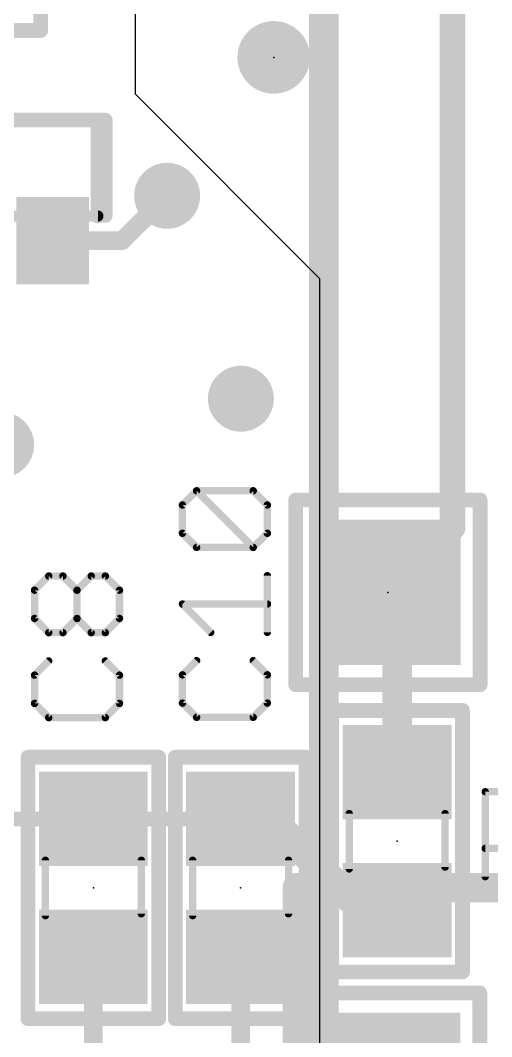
# Model space of a CAD drawing. Extents: x -16 to 117, y 0 to 53.
# Drawn here: x 48.26 to 54.75, y 27.41 to 41.4 of the extents above; entities that cross this region are included whole.
import ezdxf

# ---------------------------------------------------------------- set-up
doc = ezdxf.new("R2010")
doc.units = 0
for name, color, linetype in [('1', 12, 'CONTINUOUS'), ('16', 132, 'CONTINUOUS'), ('18', 110, 'CONTINUOUS'), ('21', 53, 'CONTINUOUS'), ('23', 53, 'CONTINUOUS'), ('51', 253, 'CONTINUOUS')]:
    doc.layers.add(name, color=color, linetype=linetype)

# ---------------------------------------------------------------- blocks, each defined once
blk = doc.blocks.new('RECT')
blk.add_solid([(-0.5, -0.5), (0.5, -0.5), (-0.5, 0.5), (0.5, 0.5)])
blk = doc.blocks.new('PIE')
at = {"const_width": 0.5}
blk.add_lwpolyline([(0, -0.25, 1), (0, 0.25, 1), (0, -0.25)], format="xyb", dxfattribs=at)
blk = doc.blocks.new('ROUNDV')
at = {"const_width": 0.5}
blk.add_lwpolyline([(0, -0.25, 1), (0, 0.25, 1), (0, -0.25)], format="xyb", dxfattribs=at)

msp = doc.modelspace()

# ---------------------------------------------------------------- linework, layer by layer
at = {"layer": '1'}
for points, const_width in [([(54.206, 48.506), (54.206, 34.418)], 0.3556), ([(49.658, 38.37), (50.277, 38.989)], 0.254), ([(48.702, 38.37), (49.658, 38.37)], 0.254), ([(54.206, 34.418), (53.317, 33.529)], 0.3556), ([(53.317, 33.529), (53.444, 33.402)], 0.4064), ([(53.444, 33.402), (53.444, 31.053)], 0.4064), ([(47.233, 30.41), (49.261, 30.41)], 0.2032), ([(49.261, 30.41), (51.289, 30.41)], 0.2032), ([(51.289, 30.41), (51.7, 30.41)], 0.4064), ([(51.7, 30.41), (52.79, 29.32)], 0.4064), ([(52.79, 29.32), (53.277, 29.32)], 0.4064), ([(53.277, 29.32), (53.444, 29.153)], 0.4064), ([(49.261, 26.797), (49.261, 28.51)], 0.254), ([(51.289, 26.801), (51.289, 28.51)], 0.254)]:
    msp.add_lwpolyline(points, dxfattribs=dict(at, const_width=const_width))
for points, const_width in [([(50.3219, 38.9441, 1), (50.2321, 39.0339)], 0.127), ([(48.702, 38.4335, 1), (48.702, 38.3065)], 0.127), ([(49.6131, 38.4149, 1), (49.7029, 38.3251)], 0.127), ([(49.658, 38.3065, 1), (49.658, 38.4335)], 0.127), ([(54.2689, 34.3551, 1), (54.1431, 34.4809)], 0.1778), ([(54.1171, 34.418, 1), (54.2949, 34.418)], 0.1778), ([(53.3888, 33.6008, 1), (53.2452, 33.4572)], 0.2032), ([(53.2541, 33.5919, 1), (53.3799, 33.4661)], 0.1778), ([(53.5456, 33.402, 1), (53.3424, 33.402)], 0.2032), ([(53.3722, 33.3302, 1), (53.5158, 33.4738)], 0.2032), ([(53.3424, 31.053, 1), (53.5456, 31.053)], 0.2032), ([(49.261, 30.4608, 1), (49.261, 30.3592)], 0.1016), ([(49.261, 30.3592, 1), (49.261, 30.4608)], 0.1016), ([(51.289, 30.5116, 1), (51.289, 30.3084)], 0.2032), ([(51.289, 30.3592, 1), (51.289, 30.4608)], 0.1016), ([(51.7718, 30.4818, 1), (51.6282, 30.3382)], 0.2032), ([(51.7, 30.3084, 1), (51.7, 30.5116)], 0.2032), ([(52.79, 29.4216, 1), (52.79, 29.2184)], 0.2032), ([(53.3488, 29.3918, 1), (53.2052, 29.2482)], 0.2032), ([(53.277, 29.2184, 1), (53.277, 29.4216)], 0.2032), ([(52.7182, 29.2482, 1), (52.8618, 29.3918)], 0.2032), ([(53.3722, 29.0812, 1), (53.5158, 29.2248)], 0.2032), ([(49.3245, 28.51, 1), (49.1975, 28.51)], 0.127), ([(51.3525, 28.51, 1), (51.2255, 28.51)], 0.127)]:
    msp.add_lwpolyline(points, format="xyb", dxfattribs=dict(at, const_width=const_width))
at = {"layer": '16', "const_width": 0.4064}
for points in [[(52.436, 0.978), (52.436, 52.832)], [(52.07, 29.464), (58.166, 29.464)], [(52.07, 24.13), (52.07, 29.464)]]:
    msp.add_lwpolyline(points, dxfattribs=at)
at = {"layer": '16', "const_width": 0.2032}
for points in [[(52.07, 29.5656, 1), (52.07, 29.3624)], [(52.1716, 29.464, 1), (51.9684, 29.464)]]:
    msp.add_lwpolyline(points, format="xyb", dxfattribs=at)
at = {"layer": '21'}
for points, const_width in [([(48.536, 43.064), (48.536, 41.264)], 0.2032), ([(48.536, 41.264), (44.936, 41.264)], 0.2032), ([(48.4656, 40.0304), (49.4244, 40.0304)], 0.2032), ([(49.4244, 40.0304), (49.4244, 38.7176)], 0.2032), ([(50.4878, 34.7323), (50.6827, 34.9272)], 0.1016), ([(50.6827, 34.9272), (51.4623, 34.9272)], 0.1016), ([(51.4623, 34.1476), (50.6827, 34.9272)], 0.1016), ([(51.4623, 34.9272), (51.6572, 34.7323)], 0.1016), ([(52.047, 32.259), (52.047, 34.799)], 0.2032), ([(52.047, 34.799), (54.587, 34.799)], 0.2032), ([(54.587, 34.799), (54.587, 32.259)], 0.2032), ([(50.4878, 34.3425), (50.4878, 34.7323)], 0.1016), ([(51.6572, 34.7323), (51.6572, 34.3425)], 0.1016), ([(50.6827, 34.1476), (50.4878, 34.3425)], 0.1016), ([(51.6572, 34.3425), (51.4623, 34.1476)], 0.1016), ([(51.4623, 34.1476), (50.6827, 34.1476)], 0.1016), ([(48.4518, 33.5589), (48.6467, 33.7538)], 0.1016), ([(48.6467, 33.7538), (48.8416, 33.7538)], 0.1016), ([(48.8416, 33.7538), (49.0365, 33.5589)], 0.1016), ([(49.0365, 33.5589), (49.2314, 33.7538)], 0.1016), ([(49.2314, 33.7538), (49.4263, 33.7538)], 0.1016), ([(49.4263, 33.7538), (49.6212, 33.5589)], 0.1016), ([(51.6572, 32.9782), (51.6572, 33.7578)], 0.1016), ([(48.4518, 33.1691), (48.4518, 33.5589)], 0.1016), ([(49.0365, 33.1691), (49.0365, 33.5589)], 0.1016), ([(49.6212, 33.5589), (49.6212, 33.1691)], 0.1016), ([(50.8776, 32.9782), (50.4878, 33.368)], 0.1016), ([(50.4878, 33.368), (51.6572, 33.368)], 0.1016), ([(48.6467, 32.9742), (48.4518, 33.1691)], 0.1016), ([(49.0365, 33.1691), (48.8416, 32.9742)], 0.1016), ([(49.2314, 32.9742), (49.0365, 33.1691)], 0.1016), ([(49.6212, 33.1691), (49.4263, 32.9742)], 0.1016), ([(48.8416, 32.9742), (48.6467, 32.9742)], 0.1016), ([(49.4263, 32.9742), (49.2314, 32.9742)], 0.1016), ([(48.6467, 32.5844), (48.4518, 32.3895)], 0.1016), ([(49.6212, 32.3895), (49.4263, 32.5844)], 0.1016), ([(50.6827, 32.5884), (50.4878, 32.3935)], 0.1016), ([(51.6572, 32.3935), (51.4623, 32.5884)], 0.1016), ([(48.4518, 32.3895), (48.4518, 31.9997)], 0.1016), ([(49.6212, 31.9997), (49.6212, 32.3895)], 0.1016), ([(50.4878, 32.3935), (50.4878, 32.0037)], 0.1016), ([(51.6572, 32.0037), (51.6572, 32.3935)], 0.1016), ([(54.587, 32.259), (52.047, 32.259)], 0.2032), ([(48.4518, 31.9997), (48.6467, 31.8048)], 0.1016), ([(49.4263, 31.8048), (49.6212, 31.9997)], 0.1016), ([(50.4878, 32.0037), (50.6827, 31.8088)], 0.1016), ([(51.4623, 31.8088), (51.6572, 32.0037)], 0.1016), ([(52.544, 31.903), (54.344, 31.903)], 0.2032), ([(52.544, 28.303), (52.544, 31.903)], 0.2032), ([(54.344, 31.903), (54.344, 28.303)], 0.2032), ([(48.6467, 31.8048), (49.4263, 31.8048)], 0.1016), ([(50.6827, 31.8088), (51.4623, 31.8088)], 0.1016), ([(48.361, 31.26), (50.161, 31.26)], 0.2032), ([(48.361, 27.66), (48.361, 31.26)], 0.2032), ([(50.161, 31.26), (50.161, 27.66)], 0.2032), ([(50.389, 31.26), (52.189, 31.26)], 0.2032), ([(50.389, 27.66), (50.389, 31.26)], 0.2032), ([(52.189, 31.26), (52.189, 27.66)], 0.2032), ([(54.6568, 29.6148), (54.6568, 30.7842)], 0.1016), ([(54.6568, 30.7842), (55.2415, 30.7842)], 0.1016), ([(55.2415, 30.0046), (54.6568, 30.0046)], 0.1016), ([(54.344, 28.303), (52.544, 28.303)], 0.2032), ([(52.043, 25.473), (52.043, 28.013)], 0.2032), ([(52.043, 28.013), (54.583, 28.013)], 0.2032), ([(54.583, 28.013), (54.583, 25.473)], 0.2032), ([(50.161, 27.66), (48.361, 27.66)], 0.2032), ([(52.189, 27.66), (50.389, 27.66)], 0.2032)]:
    msp.add_lwpolyline(points, dxfattribs=dict(at, const_width=const_width))
for points, const_width in [([(48.4852, 41.264, 1), (48.5868, 41.264)], 0.1016), ([(48.536, 41.2132, 1), (48.536, 41.3148)], 0.1016), ([(48.4656, 40.0812, 1), (48.4656, 39.9796)], 0.1016), ([(49.4752, 40.0304, 1), (49.3736, 40.0304)], 0.1016), ([(49.4244, 39.9796, 1), (49.4244, 40.0812)], 0.1016), ([(49.3736, 38.7176, 1), (49.4752, 38.7176)], 0.1016), ([(50.7007, 34.9452, 1), (50.6647, 34.9092)], 0.0508), ([(50.6827, 34.9526, 1), (50.6827, 34.9018)], 0.0508), ([(50.7007, 34.9092, 1), (50.6647, 34.9452)], 0.0508), ([(51.4803, 34.9452, 1), (51.4443, 34.9092)], 0.0508), ([(51.4623, 34.9018, 1), (51.4623, 34.9526)], 0.0508), ([(52.0978, 34.799, 1), (51.9962, 34.799)], 0.1016), ([(52.047, 34.8498, 1), (52.047, 34.7482)], 0.1016), ([(54.6378, 34.799, 1), (54.5362, 34.799)], 0.1016), ([(54.587, 34.7482, 1), (54.587, 34.8498)], 0.1016), ([(50.4698, 34.7503, 1), (50.5058, 34.7143)], 0.0508), ([(50.5132, 34.7323, 1), (50.4624, 34.7323)], 0.0508), ([(51.6826, 34.7323, 1), (51.6318, 34.7323)], 0.0508), ([(51.6392, 34.7143, 1), (51.6752, 34.7503)], 0.0508), ([(50.5058, 34.3605, 1), (50.4698, 34.3245)], 0.0508), ([(50.4624, 34.3425, 1), (50.5132, 34.3425)], 0.0508), ([(51.6318, 34.3425, 1), (51.6826, 34.3425)], 0.0508), ([(51.6752, 34.3245, 1), (51.6392, 34.3605)], 0.0508), ([(50.6827, 34.173, 1), (50.6827, 34.1222)], 0.0508), ([(50.6647, 34.1296, 1), (50.7007, 34.1656)], 0.0508), ([(51.4443, 34.1656, 1), (51.4803, 34.1296)], 0.0508), ([(51.4443, 34.1296, 1), (51.4803, 34.1656)], 0.0508), ([(51.4623, 34.1222, 1), (51.4623, 34.173)], 0.0508), ([(48.6467, 33.7792, 1), (48.6467, 33.7284)], 0.0508), ([(48.6647, 33.7358, 1), (48.6287, 33.7718)], 0.0508), ([(48.8596, 33.7718, 1), (48.8236, 33.7358)], 0.0508), ([(48.8416, 33.7284, 1), (48.8416, 33.7792)], 0.0508), ([(49.2314, 33.7792, 1), (49.2314, 33.7284)], 0.0508), ([(49.2494, 33.7358, 1), (49.2134, 33.7718)], 0.0508), ([(49.4443, 33.7718, 1), (49.4083, 33.7358)], 0.0508), ([(49.4263, 33.7284, 1), (49.4263, 33.7792)], 0.0508), ([(51.6826, 33.7578, 1), (51.6318, 33.7578)], 0.0508), ([(48.4338, 33.5769, 1), (48.4698, 33.5409)], 0.0508), ([(48.4772, 33.5589, 1), (48.4264, 33.5589)], 0.0508), ([(49.0185, 33.5769, 1), (49.0545, 33.5409)], 0.0508), ([(49.0619, 33.5589, 1), (49.0111, 33.5589)], 0.0508), ([(49.0185, 33.5409, 1), (49.0545, 33.5769)], 0.0508), ([(49.6466, 33.5589, 1), (49.5958, 33.5589)], 0.0508), ([(49.6032, 33.5409, 1), (49.6392, 33.5769)], 0.0508), ([(50.5058, 33.386, 1), (50.4698, 33.35)], 0.0508), ([(50.4878, 33.3934, 1), (50.4878, 33.3426)], 0.0508), ([(51.6572, 33.3426, 1), (51.6572, 33.3934)], 0.0508), ([(48.4698, 33.1871, 1), (48.4338, 33.1511)], 0.0508), ([(48.4264, 33.1691, 1), (48.4772, 33.1691)], 0.0508), ([(49.0545, 33.1871, 1), (49.0185, 33.1511)], 0.0508), ([(49.0111, 33.1691, 1), (49.0619, 33.1691)], 0.0508), ([(49.0545, 33.1511, 1), (49.0185, 33.1871)], 0.0508), ([(49.5958, 33.1691, 1), (49.6466, 33.1691)], 0.0508), ([(49.6392, 33.1511, 1), (49.6032, 33.1871)], 0.0508), ([(48.6467, 32.9996, 1), (48.6467, 32.9488)], 0.0508), ([(48.8416, 32.9488, 1), (48.8416, 32.9996)], 0.0508), ([(49.2314, 32.9996, 1), (49.2314, 32.9488)], 0.0508), ([(49.4263, 32.9488, 1), (49.4263, 32.9996)], 0.0508), ([(50.8596, 32.9602, 1), (50.8956, 32.9962)], 0.0508), ([(48.6287, 32.9562, 1), (48.6647, 32.9922)], 0.0508), ([(48.8236, 32.9922, 1), (48.8596, 32.9562)], 0.0508), ([(49.2134, 32.9562, 1), (49.2494, 32.9922)], 0.0508), ([(49.4083, 32.9922, 1), (49.4443, 32.9562)], 0.0508), ([(51.6318, 32.9782, 1), (51.6826, 32.9782)], 0.0508), ([(48.6647, 32.5664, 1), (48.6287, 32.6024)], 0.0508), ([(49.4443, 32.6024, 1), (49.4083, 32.5664)], 0.0508), ([(50.7007, 32.5704, 1), (50.6647, 32.6064)], 0.0508), ([(51.4803, 32.6064, 1), (51.4443, 32.5704)], 0.0508), ([(48.4338, 32.4075, 1), (48.4698, 32.3715)], 0.0508), ([(48.4772, 32.3895, 1), (48.4264, 32.3895)], 0.0508), ([(49.6466, 32.3895, 1), (49.5958, 32.3895)], 0.0508), ([(49.6032, 32.3715, 1), (49.6392, 32.4075)], 0.0508), ([(50.4698, 32.4115, 1), (50.5058, 32.3755)], 0.0508), ([(50.5132, 32.3935, 1), (50.4624, 32.3935)], 0.0508), ([(51.6826, 32.3935, 1), (51.6318, 32.3935)], 0.0508), ([(51.6392, 32.3755, 1), (51.6752, 32.4115)], 0.0508), ([(52.047, 32.3098, 1), (52.047, 32.2082)], 0.1016), ([(54.587, 32.2082, 1), (54.587, 32.3098)], 0.1016), ([(51.9962, 32.259, 1), (52.0978, 32.259)], 0.1016), ([(54.5362, 32.259, 1), (54.6378, 32.259)], 0.1016), ([(48.4698, 32.0177, 1), (48.4338, 31.9817)], 0.0508), ([(49.6392, 31.9817, 1), (49.6032, 32.0177)], 0.0508), ([(50.5058, 32.0217, 1), (50.4698, 31.9857)], 0.0508), ([(51.6752, 31.9857, 1), (51.6392, 32.0217)], 0.0508), ([(48.4264, 31.9997, 1), (48.4772, 31.9997)], 0.0508), ([(49.5958, 31.9997, 1), (49.6466, 31.9997)], 0.0508), ([(50.4624, 32.0037, 1), (50.5132, 32.0037)], 0.0508), ([(51.6318, 32.0037, 1), (51.6826, 32.0037)], 0.0508), ([(52.544, 31.9538, 1), (52.544, 31.8522)], 0.1016), ([(52.5948, 31.903, 1), (52.4932, 31.903)], 0.1016), ([(54.3948, 31.903, 1), (54.2932, 31.903)], 0.1016), ([(54.344, 31.8522, 1), (54.344, 31.9538)], 0.1016), ([(48.6467, 31.8302, 1), (48.6467, 31.7794)], 0.0508), ([(48.6287, 31.7868, 1), (48.6647, 31.8228)], 0.0508), ([(49.4083, 31.8228, 1), (49.4443, 31.7868)], 0.0508), ([(49.4263, 31.7794, 1), (49.4263, 31.8302)], 0.0508), ([(50.6827, 31.8342, 1), (50.6827, 31.7834)], 0.0508), ([(50.6647, 31.7908, 1), (50.7007, 31.8268)], 0.0508), ([(51.4443, 31.8268, 1), (51.4803, 31.7908)], 0.0508), ([(51.4623, 31.7834, 1), (51.4623, 31.8342)], 0.0508), ([(48.361, 31.3108, 1), (48.361, 31.2092)], 0.1016), ([(48.4118, 31.26, 1), (48.3102, 31.26)], 0.1016), ([(50.2118, 31.26, 1), (50.1102, 31.26)], 0.1016), ([(50.161, 31.2092, 1), (50.161, 31.3108)], 0.1016), ([(50.389, 31.3108, 1), (50.389, 31.2092)], 0.1016), ([(50.4398, 31.26, 1), (50.3382, 31.26)], 0.1016), ([(52.2398, 31.26, 1), (52.1382, 31.26)], 0.1016), ([(52.189, 31.2092, 1), (52.189, 31.3108)], 0.1016), ([(54.6822, 30.7842, 1), (54.6314, 30.7842)], 0.0508), ([(54.6568, 30.8096, 1), (54.6568, 30.7588)], 0.0508), ([(54.6568, 30.03, 1), (54.6568, 29.9792)], 0.0508), ([(54.6314, 29.6148, 1), (54.6822, 29.6148)], 0.0508), ([(52.544, 28.3538, 1), (52.544, 28.2522)], 0.1016), ([(54.344, 28.2522, 1), (54.344, 28.3538)], 0.1016), ([(52.4932, 28.303, 1), (52.5948, 28.303)], 0.1016), ([(54.2932, 28.303, 1), (54.3948, 28.303)], 0.1016), ([(52.0938, 28.013, 1), (51.9922, 28.013)], 0.1016), ([(52.043, 28.0638, 1), (52.043, 27.9622)], 0.1016), ([(54.6338, 28.013, 1), (54.5322, 28.013)], 0.1016), ([(54.583, 27.9622, 1), (54.583, 28.0638)], 0.1016), ([(48.361, 27.7108, 1), (48.361, 27.6092)], 0.1016), ([(48.3102, 27.66, 1), (48.4118, 27.66)], 0.1016), ([(50.1102, 27.66, 1), (50.2118, 27.66)], 0.1016), ([(50.161, 27.6092, 1), (50.161, 27.7108)], 0.1016), ([(50.389, 27.7108, 1), (50.389, 27.6092)], 0.1016), ([(50.3382, 27.66, 1), (50.4398, 27.66)], 0.1016), ([(52.1382, 27.66, 1), (52.2398, 27.66)], 0.1016), ([(52.189, 27.6092, 1), (52.189, 27.7108)], 0.1016)]:
    msp.add_lwpolyline(points, format="xyb", dxfattribs=dict(at, const_width=const_width))
at = {"layer": '23'}
for p in [(51.745, 40.894), (53.317, 33.529), (53.444, 30.103), (49.261, 29.46), (51.289, 29.46)]:
    msp.add_point(p, dxfattribs=at)
at = {"layer": '51'}
for p, q in [((49.84, 40.386), (49.84, 51.816)), ((52.38, 37.846), (49.84, 40.386)), ((52.38, 5.08), (52.38, 37.846))]:
    msp.add_line(p, q, dxfattribs=at)
for points, const_width in [([(46.1796, 40.0304), (49.3244, 40.0304)], 0.2032), ([(49.3244, 40.0304), (49.3244, 38.7096)], 0.2032), ([(49.3244, 38.7096), (46.1796, 38.7096)], 0.1524), ([(52.784, 29.722), (52.784, 30.484)], 0.1016), ([(54.104, 29.747), (54.104, 30.484)], 0.1016), ([(48.601, 29.079), (48.601, 29.841)], 0.1016), ([(49.921, 29.104), (49.921, 29.841)], 0.1016), ([(50.629, 29.079), (50.629, 29.841)], 0.1016), ([(51.949, 29.104), (51.949, 29.841)], 0.1016)]:
    msp.add_lwpolyline(points, dxfattribs=dict(at, const_width=const_width))
for points, const_width in [([(49.3752, 40.0304, 1), (49.2736, 40.0304)], 0.1016), ([(49.3244, 39.9796, 1), (49.3244, 40.0812)], 0.1016), ([(49.2736, 38.7096, 1), (49.3752, 38.7096)], 0.1016), ([(49.3244, 38.6715, 1), (49.3244, 38.7477)], 0.0762), ([(52.8094, 30.484, 1), (52.7586, 30.484)], 0.0508), ([(54.1294, 30.484, 1), (54.0786, 30.484)], 0.0508), ([(48.6264, 29.841, 1), (48.5756, 29.841)], 0.0508), ([(49.9464, 29.841, 1), (49.8956, 29.841)], 0.0508), ([(50.6544, 29.841, 1), (50.6036, 29.841)], 0.0508), ([(51.9744, 29.841, 1), (51.9236, 29.841)], 0.0508), ([(52.7586, 29.722, 1), (52.8094, 29.722)], 0.0508), ([(54.0786, 29.747, 1), (54.1294, 29.747)], 0.0508), ([(48.5756, 29.079, 1), (48.6264, 29.079)], 0.0508), ([(49.8956, 29.104, 1), (49.9464, 29.104)], 0.0508), ([(50.6036, 29.079, 1), (50.6544, 29.079)], 0.0508), ([(51.9236, 29.104, 1), (51.9744, 29.104)], 0.0508)]:
    msp.add_lwpolyline(points, format="xyb", dxfattribs=dict(at, const_width=const_width))

# ---------------------------------------------------------------- block references
at = {"layer": '1'}
msp.add_blockref('PIE', (51.745, 40.894), dxfattribs=at)
at = {"layer": '1', "yscale": 1.2}
msp.add_blockref('RECT', (48.702, 38.37), dxfattribs=at)
at = {"layer": '1'}
for p, xscale, yscale, rotation in [((53.317, 33.529), 2, 2, 180), ((53.444, 31.053), 1.3, 1.5, 90), ((49.261, 30.41), 1.3, 1.5, 90), ((51.289, 30.41), 1.3, 1.5, 90), ((53.444, 29.153), 1.3, 1.5, 90), ((49.261, 28.51), 1.3, 1.5, 90), ((51.289, 28.51), 1.3, 1.5, 90), ((53.313, 26.743), 2, 2, 180)]:
    msp.add_blockref('RECT', p, dxfattribs=dict(at, xscale=xscale, yscale=yscale, rotation=rotation))
at = {"layer": '18', "xscale": 0.908, "yscale": 0.908}
for p in [(50.277, 38.989), (50.277, 38.989), (51.293, 36.195), (51.293, 36.195), (47.991, 35.56), (47.991, 35.56)]:
    msp.add_blockref('ROUNDV', p, dxfattribs=at)
at = {"layer": '51', "xscale": 0.4572, "yscale": 0.5842}
msp.add_blockref('RECT', (48.6918, 38.3667), dxfattribs=at)
at = {"layer": '51', "xscale": 0.7501, "yscale": 1.4501, "rotation": 90}
for p in [(53.4428, 30.8337), (49.2599, 30.1907), (51.2879, 30.1907), (53.4428, 29.3859), (49.2599, 28.7429), (51.2879, 28.7429)]:
    msp.add_blockref('RECT', p, dxfattribs=at)

doc.saveas('drawing.dxf')
